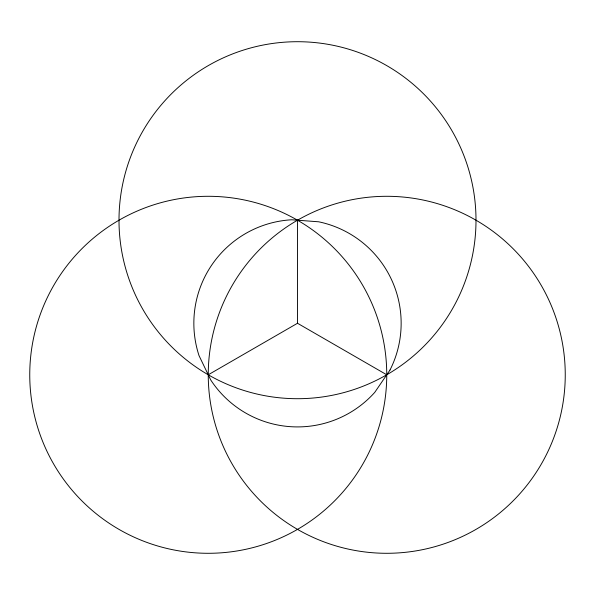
<?xml version="1.0" encoding="UTF-8"?>
<svg xmlns="http://www.w3.org/2000/svg" width="595" height="595" viewBox="0 0 595 595"><rect width="100%" height="100%" fill="white"/><g stroke="black" fill="none" stroke-linecap="round" stroke-linejoin="round"><path stroke-width="0.89" d="M208.25 374.791A178.5 178.5 0 0 0 476 220.209A178.5 178.5 0 0 0 208.25 65.621A178.5 178.5 0 0 0 208.25 374.791L297.5 323.264L297.5 220.209A178.5 178.5 0 0 1 565.25 374.791A178.5 178.5 0 0 1 297.5 529.379A178.5 178.5 0 0 1 297.5 220.209M297.5 323.264L386.75 374.791A178.5 178.5 0 0 1 119 529.379A178.5 178.5 0 0 1 119 220.209A178.5 178.5 0 0 1 386.75 374.791M390.022 369.993L374.776 392.343A103.656 103.656 0 0 1 210.771 380.026L199.035 355.646A103.656 103.656 0 0 1 291.706 219.771L318.689 221.801A103.656 103.656 0 0 1 390.022 369.993"/></g></svg>
